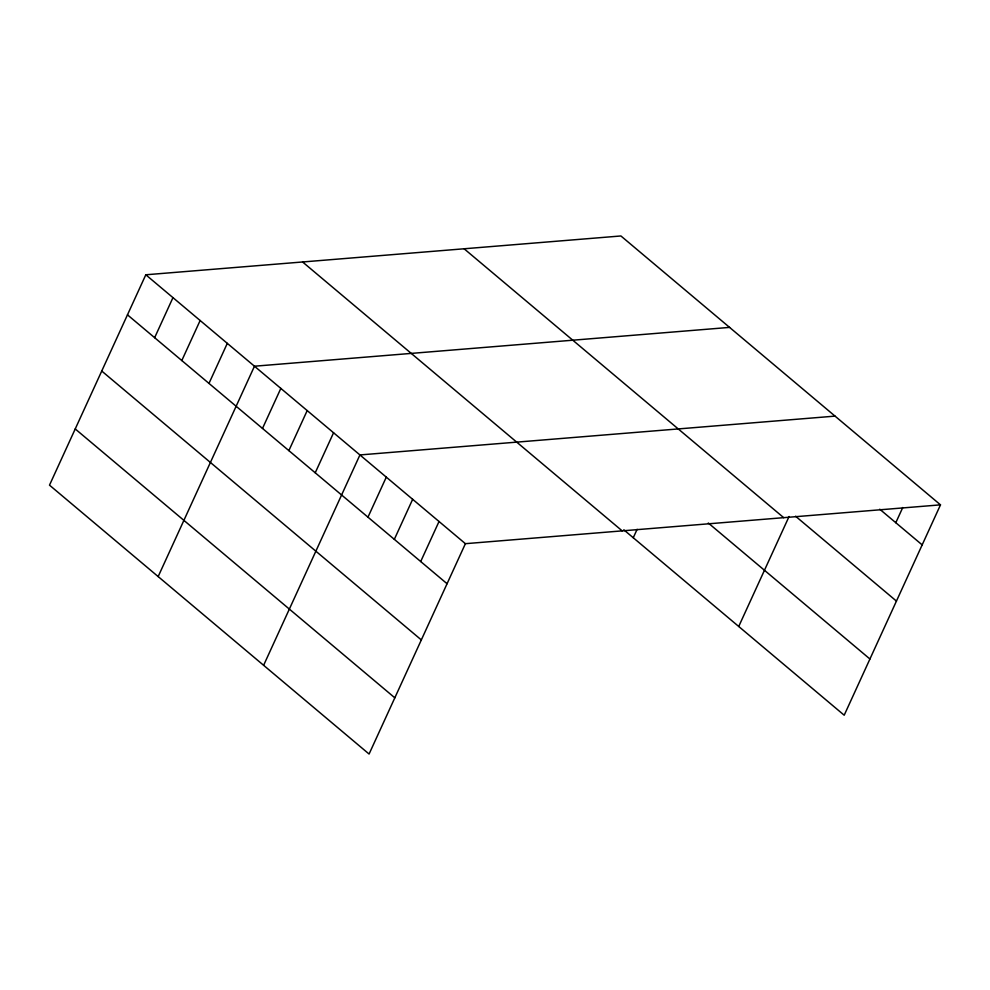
<?xml version="1.0" encoding="UTF-8"?>
<svg xmlns="http://www.w3.org/2000/svg" width="990" height="990" viewBox="0 0 990 990"><rect width="100%" height="100%" fill="white"/><g stroke="black" fill="none" stroke-linecap="round" stroke-linejoin="round"><path stroke-width="1.49" d="M940.5 504.851L620.916 235.967L145.802 274.787L49.5 485.15L369.084 754.034L465.399 543.683L940.5 504.851L844.198 715.213L623.811 529.798M154.638 337.689L172.965 297.644M181.801 360.546L200.141 320.5M208.977 383.402L227.304 343.357M158.165 576.564L254.467 366.213L729.568 327.393M262.499 428.435L280.838 388.402M288.87 450.623L307.197 410.578M315.228 472.799L333.568 432.766M263.625 665.292L359.927 454.942L835.04 416.122M367.971 517.164L386.298 477.131M394.329 539.352L412.657 499.319M420.7 561.528L439.028 521.495M633.266 537.743L637.127 529.316M738.726 626.472L789.08 516.495M895.802 522.708L902.756 507.524M879.751 509.207L922.173 544.896M795.564 516.223L896.433 601.091M464.124 248.787L783.721 517.671M708.296 523.017L869.925 659.006M302.594 261.979L622.178 530.863M145.802 274.787L465.399 543.683M127.475 314.832L447.059 583.716M101.747 371.04L421.332 639.924M75.228 428.942L394.824 697.826"/></g></svg>
